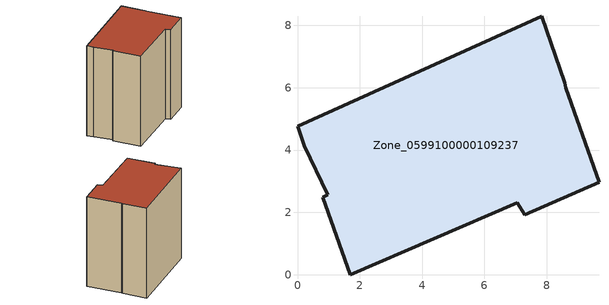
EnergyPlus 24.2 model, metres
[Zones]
Zone_0599100000109237
 floor ground (C_G): 7.06,2.31 1.69,0 0.81,2.49 0.97,2.56 0.22,4.14 0,4.77 7.85,8.29 8.58,6.17 8.61,6 9.68,2.97 7.3,1.92 z3.37
 wall outside (C_F): 7.85,8.29 0,4.77 0.22,4.14 0.97,2.56 0.81,2.49 1.69,0 7.06,2.31 7.3,1.92 9.68,2.97 8.61,6 8.58,6.17 7.85,8.29 z3.37:11.75
 roof outside (C_R): 0.22,4.14 0.97,2.56 0.81,2.49 1.69,0 7.06,2.31 7.3,1.92 9.68,2.97 8.61,6 8.58,6.17 7.85,8.29 0,4.77 z11.75
[BUILDING]
Pand.0599100000109237: North Axis=0; Terrain=City; Loads Convergence Tolerance Value=0.04; Temperature Convergence Tolerance Value=0.4; Solar Distribution=FullExterior; Maximum Number of Warmup Days=25; Minimum Number of Warmup Days=1
[Site:Location]
Rotterdam.The.Hague.AP_ZH_NLD Design_Conditions: Latitude=51.96; Longitude=4.45; Time Zone=1; Elevation=-4.5
[SITE:GROUNDTEMPERATURE:BUILDINGSURFACE]
18, 18, 18, 18, 18, 18, 18, 18, 18, 18, 18, 18
[MATERIAL] Thermal Absorptance=0.9; Solar Absorptance=0.7; Visible Absorptance=0.7
Name | Roughness | Thickness | Conductivity | Density | Specific Heat
G.TI.1946 | MediumSmooth | 0.15 | 1 | 540 | 1210
F.TI.1946 | Rough | 0.3 | 0.857143 | 1920 | 840
R.TI.1946 | MediumRough | 0.2 | 0.1 | 1500 | 1000
[CONSTRUCTION]
C_G: G.TI.1946
C_F: F.TI.1946
C_R: R.TI.1946
[ZONE]
Zone_0599100000109237: Type=1; Multiplier=1; Ceiling Height=Autocalculate; Volume=Autocalculate; Floor Area=autocalculate; Part of Total Floor Area=Yes
[ZONEINFILTRATION:DESIGNFLOWRATE]
Infil_Zone_0599100000109237: Zone or ZoneList or Space or SpaceList=Zone_0599100000109237; Schedule=AlwaysOn; Design Flow Rate Calculation Method=Flow/Area; Flow Rate per Floor Area=0.003; Constant Term Coefficient=1; Temperature Term Coefficient=0; Velocity Term Coefficient=0; Velocity Squared Term Coefficient=0
[HVACTEMPLATE:ZONE:IDEALLOADSAIRSYSTEM]
Zone_0599100000109237: Maximum Heating Supply Air Temperature=50; Minimum Cooling Supply Air Temperature=13; Maximum Heating Supply Air Humidity Ratio=0.0156; Minimum Cooling Supply Air Humidity Ratio=0.0077; Heating Limit=NoLimit; Cooling Limit=NoLimit; Dehumidification Control Type=ConstantSensibleHeatRatio; Cooling Sensible Heat Ratio=0.7; Dehumidification Setpoint=60; Humidification Control Type=None; Humidification Setpoint=30; Outdoor Air Method=None; Outdoor Air Flow Rate per Person=0.00944; Outdoor Air Flow Rate per Zone Floor Area=0; Outdoor Air Flow Rate per Zone=0; Demand Controlled Ventilation Type=None; Outdoor Air Economizer Type=NoEconomizer; Heat Recovery Type=None; Sensible Heat Recovery Effectiveness=0.7; Latent Heat Recovery Effectiveness=0.65
[ZONECONTROL:THERMOSTAT]
ThermostatControl_Zone_0599100000109237: Zone or ZoneList=Zone_0599100000109237; Control Type Schedule=DualSetpointControlType; Control 1=Thermostat_Zone_0599100000109237; Temperature Difference Between Cutout And Setpoint=0
[THERMOSTATSETPOINT:DUALSETPOINT]
Thermostat_Zone_0599100000109237: Heating Setpoint Temperature Schedule=HeatingSetpoint_Zone_0599100000109237; Cooling Setpoint Temperature Schedule=CoolingSetpoint_Zone_0599100000109237
[SCHEDULE:COMPACT]
HeatingSetpoint_Zone_0599100000109237: Through: 12/31, For: AllDays, Until: 24:00, 21
CoolingSetpoint_Zone_0599100000109237: Through: 12/31, For: AllDays, Until: 24:00, 24
DualSetpointControlType: Through: 12/31, For: AllDays, Until: 24:00, 4
AlwaysOn: Through: 12/31, For: AllDays, Until: 24:00, 1
